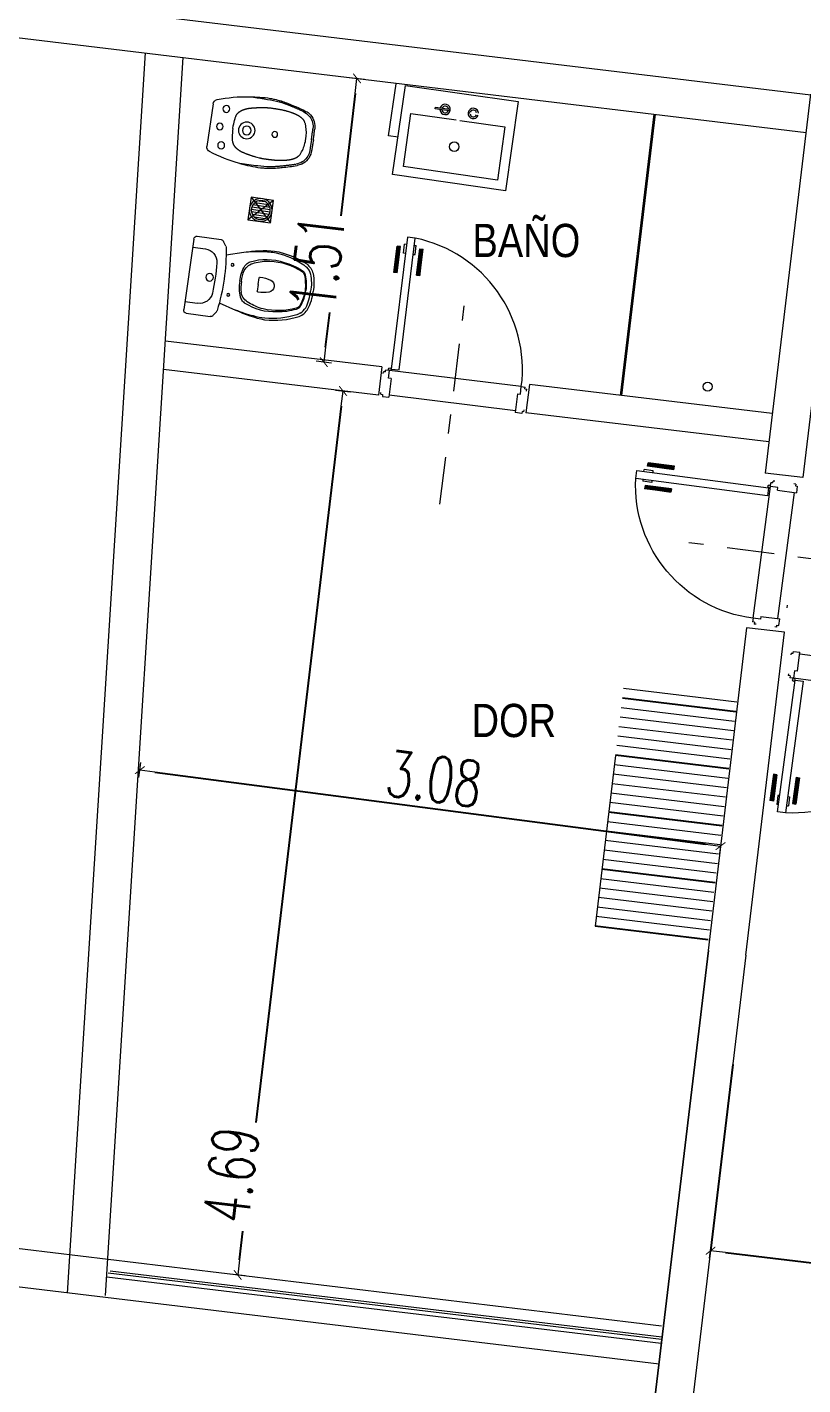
# Model space of a CAD drawing. Header units: millimetres. Extents: x 4525 to 9082, y 179 to 563.
# Drawn here: x 5282.94 to 5287.03, y 416.05 to 423.21 of the extents above; entities that cross this region are included whole.
import ezdxf

# ---------------------------------------------------------------- set-up
doc = ezdxf.new("R2010")
doc.units = ezdxf.units.MM
doc.header["$LTSCALE"] = 100
doc.linetypes.add('ACAD_ISO04W100', pattern=[30, 24, -3, 0, -3])
doc.linetypes.add('DASHDOT2', pattern=[0.5, 0.25, -0.125, 0, -0.125])
doc.layers.get('DEFPOINTS').update_dxf_attribs({"lineweight": 5})
for name, color, linetype, lineweight in [('000-Ejes', 251, 'ACAD_ISO04W100', 5), ('004-Carpinterias', 1, 'Continuous', 18), ('005-Sanitarios', 1, 'Continuous', 18), ('006-Cotas parciales', 7, 'Continuous', 5), ('A01-Barrido', 250, 'Continuous', 5), ('HATCH MUROS', 251, 'Continuous', 9), ('LINEA', 8, 'Continuous', 5), ('SANIT', 12, 'Continuous', 13), ('SANIT-INT', 11, 'Continuous', 5)]:
    doc.layers.add(name, color=color, linetype=linetype, lineweight=lineweight)
doc.styles.add('AREAL', font='ARIALN.TTF')
doc.styles.add('COTAS', font='ROMANS.shx', dxfattribs={"width": 0.7})
doc.dimstyles.new('COTA40', dxfattribs={"dimscale": 0.4, "dimtxt": 0.3, "dimasz": 0.2, "dimexe": 0, "dimexo": 0, "dimgap": 0.09, "dimtad": 1, "dimzin": 0, "dimdsep": 46, "dimtxsty": 'COTAS', "dimblk1": 'COTA_N', "dimblk2": 'COTA_N', "dimsah": 1, "dimcen": 0.1, "dimclrd": 1, "dimclre": 8, "dimclrt": 5, "dimaunit": 1, "dimadec": 3, "dimazin": 0, "dimtfac": 1, "dimtix": 1, "dimtmove": 2, "dimatfit": 3, "dimldrblk": 'COTA_N', "dimfxl": 0, "dimtolj": 1, "dimtzin": 0, "dimarcsym": 0})

# ---------------------------------------------------------------- blocks, each defined once
blk = doc.blocks.new('COTA_N')
for p, q in [((-1, 0), (0, 0)), ((0, 0.5), (0, -0.5))]:
    blk.add_line(p, q)
at = {"const_width": 0.065}
blk.add_lwpolyline([(0.141, 0.141), (0.283, 0.283), (0, 0), (-0.141, -0.141), (-0.283, -0.283)], dxfattribs=at)
blk = doc.blocks.new('*D674')
at = {"layer": '006-Cotas parciales', "color": 8, "lineweight": -2, "ltscale": 100}
for p, q in [((5286.6576, 417.7411), (5286.5411, 416.7604)), ((5290.6332, 417.2686), (5290.5166, 416.2879))]:
    blk.add_line(p, q, dxfattribs=at)
at = {"layer": '006-Cotas parciales', "color": 1, "lineweight": -2, "ltscale": 100}
blk.add_line((5286.6205, 416.751), (5290.4372, 416.2974), dxfattribs=at)
at = {"layer": 'DEFPOINTS', "color": 0, "ltscale": 100}
for p in [(5286.6576, 417.7411), (5290.6332, 417.2686), (5290.5166, 416.2879)]:
    blk.add_point(p, dxfattribs=at)
at = {"layer": '006-Cotas parciales', "color": 1, "lineweight": -2, "ltscale": 100, "xscale": 0.08000000000000002, "yscale": 0.08000000000000002, "zscale": 0.08000000000000002}
for p, rotation in [((5286.5411, 416.7604), 173.2225596454289), ((5290.5166, 416.2879), 353.2225596454289)]:
    blk.add_blockref('COTA_N', p, dxfattribs=dict(at, rotation=rotation))
at = {"layer": '006-Cotas parciales', "color": 5, "ltscale": 100, "insert": (5288.5473, 416.6791), "char_height": 0.12, "attachment_point": 5, "rotation": 353.22256, "style": 'COTAS'}
blk.add_mtext('\\A1;{\\H2x;4.00}', dxfattribs=at)
blk = doc.blocks.new('PUERTA 0.70 DURLOCK')
at = {"layer": '000-Ejes', "linetype": 'DASHDOT2', "ltscale": 0.01}
blk.add_line((0.38, -0.6465), (0.38, 0.4065), dxfattribs=at)
at = {"layer": '004-Carpinterias', "linetype": 'Continuous'}
for p, q in [((0.009, 0.6755), (-0.009, 0.6755)), ((-0.009, 0.5355), (-0.009, 0.6755)), ((0.009, 0.5355), (0.009, 0.6755)), ((0.039, 0.6905), (0.029, 0.6905)), ((0.029, 0.6425), (0.029, 0.6905)), ((0.081, 0.6905), (0.091, 0.6905)), ((0.091, 0.6425), (0.091, 0.6905)), ((0.111, 0.6755), (0.129, 0.6755)), ((0.111, 0.5355), (0.111, 0.6755)), ((0.129, 0.5355), (0.129, 0.6755)), ((0.039, 0.6425), (0.029, 0.6425)), ((0.081, 0.6425), (0.091, 0.6425)), ((0.009, 0.5355), (-0.009, 0.5355)), ((0.111, 0.5355), (0.129, 0.5355)), ((0.01, 0.01), (0, 0.01)), ((0, 0), (0, 0.01)), ((0.03, 0.02), (0.01, 0.02)), ((0.01, 0.01), (0.01, 0.02)), ((0.03, -0.02), (0.03, 0.02)), ((0.73, 0.02), (0.75, 0.02)), ((0.73, -0.02), (0.73, 0.02)), ((0.75, 0.01), (0.75, 0.02)), ((0.75, 0.01), (0.76, 0.01)), ((0.76, 0), (0.76, 0.01)), ((0.045, -0.02), (0.03, -0.02)), ((0.045, -0.02), (0.045, -0.12)), ((0.715, -0.02), (0.715, -0.12)), ((0.715, -0.02), (0.73, -0.02)), ((0, -0.11), (0, -0.1)), ((0, -0.11), (0.01, -0.11)), ((0.01, -0.11), (0.01, -0.12)), ((0.01, -0.12), (0.045, -0.12)), ((0.75, -0.12), (0.715, -0.12)), ((0.76, -0.11), (0.75, -0.11)), ((0.75, -0.11), (0.75, -0.12)), ((0.76, -0.11), (0.76, -0.1))]:
    blk.add_line(p, q, dxfattribs=at)
blk.add_lwpolyline([(0.039, 0.729), (0.039, 0.029), (0.081, 0.029), (0.081, 0.729)], close=True, dxfattribs=at)
at = {"layer": '004-Carpinterias', "ltscale": 0.01, "const_width": 0.02}
for points in [[(0, 0.5355), (0, 0.6755)], [(0.122, 0.5355), (0.12, 0.6755)]]:
    blk.add_lwpolyline(points, dxfattribs=at)
at = {"layer": 'A01-Barrido', "linetype": 'Continuous'}
for p, q in [((0.73, 0.02), (0.03, 0.02)), ((0.715, -0.11), (0.045, -0.11))]:
    blk.add_line(p, q, dxfattribs=at)
blk.add_circle((0.0315, 0.0275), 0.0075, dxfattribs=at)
blk.add_arc((0.0227, 0.0241), 0.7073, 359.66564, 85.27469, dxfattribs=at)
blk = doc.blocks.new('*D677')
at = {"layer": '006-Cotas parciales', "color": 1, "lineweight": -2, "ltscale": 100}
blk.add_line((5283.6156, 419.2823), (5286.5144, 418.9027), dxfattribs=at)
at = {"layer": 'DEFPOINTS', "color": 0, "ltscale": 100}
for p in [(5283.5362, 419.2927), (5286.5937, 418.8923), (5286.5937, 418.8923)]:
    blk.add_point(p, dxfattribs=at)
at = {"layer": '006-Cotas parciales', "color": 1, "lineweight": -2, "ltscale": 100, "xscale": 0.08000000000000002, "yscale": 0.08000000000000002, "zscale": 0.08000000000000002}
for p, rotation in [((5283.5362, 419.2927), 172.5393553440801), ((5286.5937, 418.8923), 352.5393553440801)]:
    blk.add_blockref('COTA_N', p, dxfattribs=dict(at, rotation=rotation))
at = {"layer": '006-Cotas parciales', "color": 5, "ltscale": 100, "insert": (5285.0852, 419.2472), "char_height": 0.12, "attachment_point": 5, "rotation": 352.53936, "style": 'COTAS'}
blk.add_mtext('\\A1;{\\H2x;3.08}', dxfattribs=at)
blk = doc.blocks.new('INOD-MONACO-AP-PLANTA-CON-DPTO')
at = {"layer": 'SANIT'}
for p, q in [((-0.1875, 0), (0.1875, 0)), ((-0.2045, -0.015), (-0.2045, -0.1421)), ((0.2045, -0.015), (0.2045, -0.1421)), ((-0.1745, -0.1717), (-0.1971, -0.1561)), ((-0.13, -0.1795), (-0.156, -0.2704)), ((0.127, -0.1798), (0.1519, -0.2704)), ((0.1745, -0.1717), (0.1971, -0.1561))]:
    blk.add_line(p, q, dxfattribs=at)
for points in [[(-0.002, -0.2704, 0.121524), (-0.0852, -0.2859, 0.060693)], [(-0.002, -0.2704, -0.121524), (0.0812, -0.2859, -0.060693)], [(-0.1035, -0.3001, 0.02892), (-0.1109, -0.31, 0.156998), (-0.1327, -0.4882, 0.072829), (-0.105, -0.5872, 0.204333), (-0.0837, -0.607, 0.080392), (-0.002, -0.6224)], [(0.0994, -0.3001, -0.02892), (0.1069, -0.31, -0.156998), (0.1287, -0.4882, -0.072829), (0.1009, -0.5872, -0.204333), (0.0796, -0.607, -0.080392), (-0.002, -0.6224)], [(-0.1242, -0.6086, 0.122968), (-0.0912, -0.6341, 0.092568), (-0.002, -0.6472, 0.093376)], [(0.1202, -0.6086, -0.122968), (0.0871, -0.6341, -0.092568), (-0.002, -0.6472, -0.093376)]]:
    blk.add_lwpolyline(points, format="xyb", dxfattribs=at)
for centre, radius, start, end in [((-0.1894, -0.0167), 0.0168, 83.45096, 131.91083), ((0.1894, -0.0167), 0.0168, 48.08917, 96.54904), ((-0.1875, -0.015), 0.017, 140.46963, 180), ((0.1875, -0.015), 0.017, 0, 39.53037), ((-0.1875, -0.1421), 0.017, 180, 235.49148), ((0.1875, -0.1421), 0.017, 304.50852, 0), ((-0.1648, -0.1577), 0.017, 235.49148, 261.45644), ((0, 0.9396), 1.1266, 261.45644, 278.54356), ((0.1648, -0.1577), 0.017, 278.54356, 304.50852), ((0.4075, -0.4211), 0.5833, 165.03562, 174.69818), ((-0.0609, -0.3362), 0.0558, 115.82936, 139.74917), ((0.0568, -0.3362), 0.0558, 40.25083, 64.17064), ((-0.4116, -0.4211), 0.5833, 5.30182, 14.96438), ((0.1074, -0.4152), 0.2847, 170.28909, 184.61099), ((-0.2488, -0.4064), 0.4224, 333.92895, 356.97887), ((-0.1114, -0.4152), 0.2847, 357.28845, 9.71091), ((0.2448, -0.4064), 0.4224, 184.30141, 206.07105), ((-0.0254, -0.5351), 0.1232, 207.5391, 216.66718), ((0.0214, -0.5351), 0.1232, 323.33282, 332.4609)]:
    blk.add_arc(centre, radius, start, end, dxfattribs=at)
at = {"layer": 'SANIT-INT'}
for p, q in [((-0.145, 0), (-0.145, -0.0672)), ((0.145, 0), (0.145, -0.0672)), ((0.0016, -0.368), (-0.0342, -0.3693)), ((0.0016, -0.368), (0.0374, -0.3693))]:
    blk.add_line(p, q, dxfattribs=at)
for points in [[(-0.156, -0.2704, 0.058031), (-0.1852, -0.4288, 0.099768), (-0.1416, -0.607, 0.155256), (-0.0961, -0.6466, 0.093906), (-0.002, -0.6605, 0.093906)], [(-0.0025, -0.2793, 0.08742), (-0.0604, -0.2861, 0.121524)], [(0.1519, -0.2704, -0.058031), (0.1811, -0.4288, -0.099768), (0.1376, -0.607, -0.155256), (0.092, -0.6466, -0.093906), (-0.002, -0.6605, -0.093906)], [(-0.0015, -0.2793, -0.08742), (0.0563, -0.2861, -0.121524)]]:
    blk.add_lwpolyline(points, format="xyb", dxfattribs=at)
for centre, radius in [((0, -0.11), 0.02), ((-0.0823, -0.2209), 0.00743), ((0.0782, -0.2209), 0.00743)]:
    blk.add_circle(centre, radius, dxfattribs=at)
for centre, radius, start, end in [((-0.075, -0.0672), 0.07, 180, 265.7397), ((0.075, -0.0672), 0.07, 274.2603, 0), ((0, 0.9396), 1.0796, 265.7397, 274.2603), ((-0.0358, -0.3585), 0.0764, 108.75085, 160.66582), ((0.0317, -0.3585), 0.0764, 19.33418, 71.24915), ((0.1616, -0.4484), 0.2932, 156.8405, 172.92028), ((-0.1657, -0.4484), 0.2932, 7.07972, 23.1595), ((0.2192, -0.4431), 0.3498, 174.95319, 203.97317), ((-0.034, -0.3743), 0.005, 91.97343, 179.82824), ((0.1519, -0.3748), 0.1909, 179.82824, 196.85929), ((-0.1487, -0.3748), 0.1909, 343.14071, 0.17176), ((0.0372, -0.3743), 0.005, 0.17176, 88.02657), ((-0.2232, -0.4431), 0.3498, 336.02683, 5.04681), ((-0.0195, -0.4268), 0.0118, 196.85929, 200.59082), ((0.0018, -0.4188), 0.0346, 200.59082, 269.64452), ((0.0014, -0.4188), 0.0346, 270.35548, 339.40918), ((0.0227, -0.4268), 0.0118, 339.40918, 343.14071), ((-0.0711, -0.5722), 0.0321, 203.97317, 250.16689), ((0.0045, -0.3624), 0.2552, 250.16689, 268.55187), ((-0.0086, -0.3624), 0.2552, 271.44813, 289.83311), ((0.0671, -0.5722), 0.0321, 289.83311, 336.02683)]:
    blk.add_arc(centre, radius, start, end, dxfattribs=at)
blk = doc.blocks.new('BIDE-MONACO-PLANTA')
at = {"layer": 'SANIT'}
blk.add_line((-0.1132, 0), (0.1132, 0), dxfattribs=at)
for points in [[(-0.1402, -0.4774), (-0.1411, -0.4749), (-0.1421, -0.4717), (-0.1431, -0.4685), (-0.1441, -0.4653), (-0.145, -0.4621), (-0.146, -0.4589), (-0.1469, -0.4557), (-0.1478, -0.4525), (-0.1487, -0.4493), (-0.1495, -0.446), (-0.1504, -0.4428), (-0.1513, -0.4396), (-0.1521, -0.4363), (-0.153, -0.4331), (-0.1538, -0.4298), (-0.1547, -0.4266), (-0.1555, -0.4233), (-0.1564, -0.4201), (-0.1572, -0.4168), (-0.158, -0.4136), (-0.1589, -0.4104), (-0.1597, -0.4071), (-0.1605, -0.4039), (-0.1613, -0.4007), (-0.1621, -0.3974), (-0.1629, -0.3942), (-0.1637, -0.391), (-0.1644, -0.3878), (-0.1651, -0.3846), (-0.1659, -0.3813), (-0.1666, -0.3781), (-0.1672, -0.3749), (-0.1679, -0.3717), (-0.1686, -0.3685), (-0.1692, -0.3653), (-0.1698, -0.362), (-0.1704, -0.3588), (-0.171, -0.3556), (-0.1715, -0.3524), (-0.172, -0.3493), (-0.1725, -0.3461), (-0.1729, -0.3438)], [(0.14, -0.4774), (0.1409, -0.475), (0.1419, -0.4718), (0.1429, -0.4686), (0.1439, -0.4654), (0.1448, -0.4622), (0.1458, -0.459), (0.1467, -0.4558), (0.1476, -0.4526), (0.1485, -0.4493), (0.1493, -0.4461), (0.1502, -0.4429), (0.1511, -0.4396), (0.1519, -0.4364), (0.1528, -0.4332), (0.1536, -0.4299), (0.1545, -0.4267), (0.1553, -0.4234), (0.1562, -0.4202), (0.157, -0.4169), (0.1579, -0.4137), (0.1587, -0.4104), (0.1595, -0.4072), (0.1603, -0.404), (0.1612, -0.4007), (0.1619, -0.3975), (0.1627, -0.3943), (0.1635, -0.3911), (0.1642, -0.3879), (0.165, -0.3846), (0.1657, -0.3814), (0.1664, -0.3782), (0.1671, -0.375), (0.1677, -0.3718), (0.1684, -0.3685), (0.169, -0.3653), (0.1696, -0.3621), (0.1702, -0.3589), (0.1708, -0.3557), (0.1714, -0.3525), (0.1719, -0.3493), (0.1724, -0.3461), (0.1727, -0.3438)], [(0.0001, -0.5406), (-0.044, -0.5396), (-0.0475, -0.5395), (-0.0509, -0.5394), (-0.0541, -0.5394), (-0.0568, -0.5393)], [(-0.0003, -0.5406), (0.0437, -0.5396), (0.0473, -0.5395), (0.0506, -0.5395), (0.0538, -0.5394), (0.0565, -0.5393)], [(-0.0003, -0.5406), (-0.0002, -0.5406)], [(0.0001, -0.5406), (0, -0.5406)]]:
    blk.add_lwpolyline(points, dxfattribs=at)
for centre, radius, start, end in [((-0.1132, -0.0267), 0.0267, 89.97464, 160.71917), ((0.6356, -0.2884), 0.8201, 160.74454, 172.72153), ((0.1132, -0.0267), 0.0267, 19.25546, 90), ((-0.6359, -0.2884), 0.8201, 7.27847, 19.25546), ((1.1865, -0.2275), 1.3649, 179.12043, 182.20966), ((-0.9851, -0.2242), 1.1634, 357.24238, 1.95876), ((1.1865, -0.2205), 1.3649, 182.50375, 185.18056), ((-1.1866, -0.22), 1.3649, 354.79408, 357.47089), ((-0.0223, -0.432), 0.1264, 201.05571, 217.12048), ((0.0221, -0.432), 0.1264, 322.85415, 338.91893), ((-0.058, -0.4545), 0.0844, 219.51901, 265.07285), ((-0.0504, -0.4083), 0.1311, 263.62645, 267.30394), ((0.0503, -0.4083), 0.1311, 272.6707, 276.34819), ((0.0578, -0.4545), 0.0844, 274.90179, 320.45563)]:
    blk.add_arc(centre, radius, start, end, dxfattribs=at)
at = {"layer": 'SANIT-INT'}
for points in [[(0.0001, -0.1217), (-0.0134, -0.1217), (-0.0247, -0.1223), (-0.0341, -0.1231), (-0.0418, -0.1238), (-0.0481, -0.1246), (-0.0533, -0.1254), (-0.0575, -0.1262), (-0.061, -0.127), (-0.064, -0.1277), (-0.0666, -0.1284), (-0.0689, -0.1291), (-0.0709, -0.1298), (-0.0726, -0.1305), (-0.0742, -0.1311), (-0.0756, -0.1318), (-0.0769, -0.1324), (-0.0781, -0.1331), (-0.0793, -0.1337), (-0.0804, -0.1344), (-0.0815, -0.135), (-0.0825, -0.1357), (-0.0835, -0.1363), (-0.0844, -0.137), (-0.0853, -0.1376), (-0.0861, -0.1383), (-0.087, -0.1389), (-0.0877, -0.1396), (-0.0885, -0.1402), (-0.0892, -0.1409), (-0.0899, -0.1415), (-0.0905, -0.1422), (-0.0912, -0.1428), (-0.0918, -0.1435), (-0.0925, -0.1442), (-0.0931, -0.1448), (-0.0938, -0.1456), (-0.0944, -0.1463), (-0.0951, -0.1471), (-0.0958, -0.148), (-0.0966, -0.1489), (-0.0974, -0.1499), (-0.0982, -0.151), (-0.099, -0.1522), (-0.0998, -0.1534), (-0.1007, -0.1546), (-0.1015, -0.1559), (-0.1023, -0.1571), (-0.1031, -0.1584), (-0.1039, -0.1597), (-0.1047, -0.161), (-0.1054, -0.1623), (-0.1061, -0.1636), (-0.1067, -0.1649), (-0.1074, -0.1662), (-0.108, -0.1675), (-0.1087, -0.1688), (-0.1093, -0.1701), (-0.1099, -0.1714), (-0.1105, -0.1727), (-0.111, -0.174), (-0.1116, -0.1753), (-0.1121, -0.1766), (-0.1127, -0.1779), (-0.1132, -0.1793), (-0.1137, -0.1806), (-0.1142, -0.1819), (-0.1147, -0.1832), (-0.1152, -0.1847), (-0.1157, -0.1862), (-0.1162, -0.1878), (-0.1167, -0.1895), (-0.1173, -0.1914), (-0.1178, -0.1934), (-0.1184, -0.1956), (-0.119, -0.1979), (-0.1196, -0.2003), (-0.1202, -0.2027), (-0.1208, -0.2053), (-0.1215, -0.2079), (-0.122, -0.2105), (-0.1226, -0.2131), (-0.1232, -0.2157), (-0.1237, -0.2183), (-0.1243, -0.2209), (-0.1248, -0.2235), (-0.1253, -0.2261), (-0.1258, -0.2287), (-0.1263, -0.2313), (-0.1268, -0.2339), (-0.1273, -0.2365), (-0.1277, -0.2391), (-0.1282, -0.2417), (-0.1286, -0.2443), (-0.129, -0.2469), (-0.1294, -0.2495), (-0.1298, -0.2521), (-0.1301, -0.2547), (-0.1305, -0.2572), (-0.1308, -0.2598), (-0.1309, -0.2609)], [(-0.0001, -0.1217), (0.0133, -0.1217), (0.0247, -0.1223), (0.0341, -0.1231), (0.0418, -0.1238), (0.0481, -0.1246), (0.0532, -0.1254), (0.0574, -0.1262), (0.0609, -0.127), (0.0639, -0.1277), (0.0666, -0.1285), (0.0689, -0.1292), (0.0708, -0.1298), (0.0726, -0.1305), (0.0741, -0.1312), (0.0755, -0.1318), (0.0768, -0.1325), (0.078, -0.1331), (0.0792, -0.1338), (0.0803, -0.1344), (0.0814, -0.1351), (0.0824, -0.1357), (0.0834, -0.1364), (0.0844, -0.137), (0.0852, -0.1377), (0.0861, -0.1383), (0.0869, -0.139), (0.0877, -0.1396), (0.0884, -0.1403), (0.0891, -0.1409), (0.0898, -0.1416), (0.0905, -0.1422), (0.0911, -0.1429), (0.0918, -0.1435), (0.0924, -0.1442), (0.0931, -0.1449), (0.0937, -0.1456), (0.0944, -0.1463), (0.0951, -0.1472), (0.0958, -0.148), (0.0965, -0.149), (0.0973, -0.15), (0.0981, -0.1511), (0.0989, -0.1522), (0.0998, -0.1534), (0.1006, -0.1546), (0.1014, -0.1559), (0.1023, -0.1572), (0.1031, -0.1585), (0.1038, -0.1598), (0.1046, -0.1611), (0.1053, -0.1624), (0.106, -0.1637), (0.1067, -0.165), (0.1073, -0.1663), (0.108, -0.1676), (0.1086, -0.1689), (0.1092, -0.1702), (0.1098, -0.1715), (0.1104, -0.1728), (0.111, -0.1741), (0.1115, -0.1754), (0.1121, -0.1767), (0.1126, -0.178), (0.1131, -0.1793), (0.1136, -0.1806), (0.1141, -0.1819), (0.1146, -0.1833), (0.1151, -0.1847), (0.1156, -0.1862), (0.1161, -0.1878), (0.1166, -0.1896), (0.1172, -0.1914), (0.1177, -0.1935), (0.1183, -0.1956), (0.1189, -0.1979), (0.1195, -0.2003), (0.1201, -0.2028), (0.1208, -0.2053), (0.1214, -0.2079), (0.122, -0.2105), (0.1225, -0.2131), (0.1231, -0.2157), (0.1236, -0.2183), (0.1242, -0.2209), (0.1247, -0.2235), (0.1252, -0.2261), (0.1257, -0.2287), (0.1262, -0.2313), (0.1267, -0.2339), (0.1272, -0.2365), (0.1276, -0.2391), (0.1281, -0.2417), (0.1285, -0.2443), (0.1289, -0.2469), (0.1293, -0.2495), (0.1297, -0.2521), (0.13, -0.2547), (0.1303, -0.2573), (0.1306, -0.2599), (0.1308, -0.261)], [(-0.1301, -0.2549), (-0.1336, -0.2811), (-0.1337, -0.2824), (-0.1338, -0.2838), (-0.134, -0.2853), (-0.1341, -0.2869), (-0.1342, -0.2887), (-0.1343, -0.2906), (-0.1345, -0.2927), (-0.1346, -0.295), (-0.1347, -0.2973), (-0.1348, -0.2998), (-0.1349, -0.3023), (-0.135, -0.3049), (-0.135, -0.3075), (-0.135, -0.3101), (-0.135, -0.3127), (-0.135, -0.3153), (-0.135, -0.3179), (-0.1349, -0.3205), (-0.1349, -0.3231), (-0.1348, -0.3257), (-0.1348, -0.3283), (-0.1347, -0.3309), (-0.1347, -0.3335), (-0.1346, -0.3361), (-0.1346, -0.3387), (-0.1346, -0.3413), (-0.1345, -0.3439), (-0.1344, -0.3465), (-0.1344, -0.3491), (-0.1343, -0.3517), (-0.1342, -0.3543), (-0.1342, -0.3569), (-0.134, -0.3595), (-0.1339, -0.3621), (-0.1338, -0.3647), (-0.1336, -0.3673), (-0.1335, -0.3699), (-0.1332, -0.3725), (-0.133, -0.3751), (-0.1328, -0.3777), (-0.1325, -0.3803), (-0.1322, -0.3829), (-0.1319, -0.3855), (-0.1315, -0.3881), (-0.1312, -0.3907), (-0.1308, -0.3933), (-0.1305, -0.3959), (-0.1301, -0.3985), (-0.1296, -0.4011), (-0.1292, -0.4037), (-0.1288, -0.4063), (-0.1283, -0.4089), (-0.1278, -0.4115), (-0.1273, -0.4141), (-0.1268, -0.4167), (-0.1262, -0.4192), (-0.1257, -0.4217), (-0.1252, -0.4241), (-0.1246, -0.4264), (-0.1241, -0.4286), (-0.1236, -0.4306), (-0.1231, -0.4325), (-0.1227, -0.4342), (-0.1222, -0.4358), (-0.1218, -0.4373), (-0.1214, -0.4388), (-0.121, -0.4401), (-0.1205, -0.4414), (-0.1201, -0.4428), (-0.1197, -0.4441), (-0.1192, -0.4454), (-0.1188, -0.4467), (-0.1183, -0.448), (-0.1178, -0.4493), (-0.1173, -0.4506), (-0.1167, -0.4519), (-0.1162, -0.4532), (-0.1156, -0.4545), (-0.1151, -0.4558), (-0.1145, -0.4571), (-0.1139, -0.4584), (-0.1132, -0.4597), (-0.1126, -0.461), (-0.1119, -0.4623), (-0.1112, -0.4636), (-0.1105, -0.4649), (-0.1098, -0.4662), (-0.109, -0.4675), (-0.1082, -0.4688), (-0.1074, -0.4701), (-0.1065, -0.4714), (-0.1057, -0.4727), (-0.1047, -0.474), (-0.1038, -0.4753), (-0.1028, -0.4766), (-0.1017, -0.4779), (-0.1006, -0.4792), (-0.0994, -0.4805), (-0.0981, -0.4818), (-0.0967, -0.4831), (-0.0953, -0.4844), (-0.0937, -0.4857), (-0.092, -0.487), (-0.0901, -0.4883), (-0.0879, -0.4897), (-0.0853, -0.4911), (-0.0824, -0.4926), (-0.079, -0.4941), (-0.075, -0.4957), (-0.0705, -0.4973), (-0.0651, -0.499), (-0.0637, -0.4994)], [(0.13, -0.2549), (0.1334, -0.2812), (0.1336, -0.2825), (0.1337, -0.2839), (0.1338, -0.2854), (0.134, -0.287), (0.1341, -0.2887), (0.1342, -0.2907), (0.1343, -0.2928), (0.1345, -0.295), (0.1346, -0.2974), (0.1347, -0.2999), (0.1348, -0.3024), (0.1348, -0.305), (0.1349, -0.3076), (0.1349, -0.3102), (0.1349, -0.3128), (0.1349, -0.3154), (0.1348, -0.318), (0.1348, -0.3206), (0.1348, -0.3232), (0.1347, -0.3258), (0.1346, -0.3284), (0.1346, -0.331), (0.1345, -0.3336), (0.1345, -0.3362), (0.1344, -0.3388), (0.1344, -0.3414), (0.1343, -0.344), (0.1343, -0.3466), (0.1342, -0.3492), (0.1342, -0.3518), (0.1341, -0.3544), (0.134, -0.357), (0.1339, -0.3596), (0.1338, -0.3622), (0.1336, -0.3648), (0.1335, -0.3674), (0.1333, -0.37), (0.1331, -0.3726), (0.1329, -0.3752), (0.1326, -0.3778), (0.1323, -0.3804), (0.132, -0.383), (0.1317, -0.3856), (0.1314, -0.3882), (0.131, -0.3908), (0.1307, -0.3934), (0.1303, -0.396), (0.1299, -0.3986), (0.1295, -0.4012), (0.129, -0.4038), (0.1286, -0.4064), (0.1281, -0.409), (0.1276, -0.4116), (0.1271, -0.4142), (0.1266, -0.4168), (0.1261, -0.4193), (0.1255, -0.4218), (0.125, -0.4242), (0.1244, -0.4265), (0.1239, -0.4286), (0.1234, -0.4307), (0.1229, -0.4325), (0.1225, -0.4343), (0.1221, -0.4359), (0.1216, -0.4374), (0.1212, -0.4388), (0.1208, -0.4402), (0.1204, -0.4415), (0.1199, -0.4428), (0.1195, -0.4441), (0.119, -0.4454), (0.1186, -0.4467), (0.1181, -0.448), (0.1176, -0.4493), (0.1171, -0.4506), (0.1165, -0.4519), (0.116, -0.4532), (0.1154, -0.4545), (0.1149, -0.4558), (0.1143, -0.4571), (0.1136, -0.4584), (0.113, -0.4597), (0.1124, -0.461), (0.1117, -0.4623), (0.111, -0.4636), (0.1103, -0.4649), (0.1095, -0.4662), (0.1088, -0.4675), (0.108, -0.4688), (0.1072, -0.4701), (0.1063, -0.4714), (0.1054, -0.4727), (0.1045, -0.474), (0.1036, -0.4753), (0.1025, -0.4766), (0.1015, -0.4779), (0.1004, -0.4792), (0.0992, -0.4805), (0.0979, -0.4818), (0.0965, -0.4831), (0.0951, -0.4844), (0.0935, -0.4857), (0.0918, -0.487), (0.0899, -0.4884), (0.0877, -0.4897), (0.0851, -0.4911), (0.0822, -0.4926), (0.0788, -0.4941), (0.0748, -0.4957), (0.0703, -0.4974), (0.0649, -0.4991), (0.0635, -0.4994)], [(-0.0001, -0.55), (-0.0082, -0.5498), (-0.0153, -0.5496), (-0.0216, -0.5495), (-0.0271, -0.5493), (-0.032, -0.5492), (-0.0364, -0.5491), (-0.0404, -0.549), (-0.0442, -0.549), (-0.0477, -0.5489), (-0.0511, -0.5488), (-0.0543, -0.5487), (-0.057, -0.5486)], [(-0.0001, -0.55), (0.0079, -0.5498), (0.0151, -0.5496), (0.0213, -0.5495), (0.0268, -0.5494), (0.0318, -0.5493), (0.0362, -0.5492), (0.0402, -0.5491), (0.0439, -0.549), (0.0475, -0.5489), (0.0509, -0.5488), (0.0541, -0.5487), (0.0568, -0.5487)]]:
    blk.add_lwpolyline(points, dxfattribs=at)
for centre, radius in [((-0.097, -0.0731), 0.0182), ((0.0001, -0.0524), 0.0172), ((0.097, -0.0732), 0.0182), ((-0.0001, -0.1953), 0.0437), ((-0.0001, -0.1953), 0.0229), ((0, -0.3443), 0.0151)]:
    blk.add_circle(centre, radius, dxfattribs=at)
for centre, radius, start, end in [((-0.0545, -0.4593), 0.0941, 195.06628, 210.97635), ((-0.0001, -0.2766), 0.2317, 253.69484, 269.95961), ((-0.0001, -0.2766), 0.2317, 270.01502, 286.27979), ((-0.0182, -0.426), 0.1736, 331.87077, 340.547), ((-0.058, -0.4545), 0.0938, 214.58767, 265.07285), ((-0.0504, -0.4083), 0.1405, 263.62645, 267.30394), ((0.0503, -0.4083), 0.1405, 272.6707, 276.34819), ((0.0578, -0.4545), 0.0938, 274.90179, 325.38697)]:
    blk.add_arc(centre, radius, start, end, dxfattribs=at)
for points in [[(-0.1779, -0.1845), (-0.1845, -0.2946), (-0.1831, -0.3164), (-0.179, -0.3521), (-0.1734, -0.3814), (-0.1672, -0.4074), (-0.1571, -0.4464), (-0.1458, -0.4838)], [(0.1777, -0.1845), (0.1842, -0.2946), (0.1829, -0.3164), (0.1788, -0.3521), (0.1732, -0.3814), (0.167, -0.4074), (0.1568, -0.4464), (0.1455, -0.4838)]]:
    blk.add_spline(points, degree=3, dxfattribs=at)
blk = doc.blocks.new('REJILLA')
at = {"layer": 'SANIT-INT', "linetype": 'Continuous'}
for p, q in [((-0.06, -0.06), (-0.06, 0.06)), ((-0.06, 0.06), (0.06, 0.06)), ((-0.06, -0.06), (0.06, 0.06)), ((-0.06, 0.06), (0.06, -0.06)), ((-0.0474, 0.0158), (-0.0474, -0.0158)), ((-0.0349, 0.0358), (-0.0349, -0.0358)), ((-0.0224, 0.0447), (-0.0224, -0.0447)), ((-0.0099, 0.049), (-0.0099, -0.049)), ((0.0026, 0.0499), (0.0026, -0.0499)), ((0.0151, 0.0477), (0.0151, -0.0477)), ((0.0276, 0.0417), (0.0276, -0.0417)), ((0.0401, 0.0299), (0.0401, -0.0299)), ((0.06, 0.06), (0.06, -0.06)), ((0.06, -0.06), (-0.06, -0.06))]:
    blk.add_line(p, q, dxfattribs=at)
for radius in [0.06, 0.05]:
    blk.add_circle((0, 0), radius, dxfattribs=at)
blk = doc.blocks.new('*D678')
at = {"layer": '006-Cotas parciales', "color": 1, "lineweight": -2, "ltscale": 100}
for p, q in [((5284.67, 422.8577), (5284.5948, 422.2128)), ((5284.5143, 421.5212), (5284.5356, 421.7042))]:
    blk.add_line(p, q, dxfattribs=at)
at = {"layer": 'DEFPOINTS', "color": 0, "ltscale": 100}
for p in [(5284.6792, 422.9372), (5284.505, 421.4418), (5284.505, 421.4418)]:
    blk.add_point(p, dxfattribs=at)
at = {"layer": '006-Cotas parciales', "color": 1, "lineweight": -2, "ltscale": 100, "xscale": 0.08000000000000002, "yscale": 0.08000000000000002, "zscale": 0.08000000000000002}
for p, rotation in [((5284.6792, 422.9372), 83.35516418460516), ((5284.505, 421.4418), 263.3551641846052)]:
    blk.add_blockref('COTA_N', p, dxfattribs=dict(at, rotation=rotation))
at = {"layer": '006-Cotas parciales', "color": 5, "ltscale": 100, "insert": (5284.4699, 421.9696), "char_height": 0.12, "attachment_point": 5, "rotation": 83.35516, "style": 'COTAS'}
blk.add_mtext('\\A1;{\\H2x;1.51}', dxfattribs=at)
blk = doc.blocks.new('*D679')
at = {"layer": '006-Cotas parciales', "color": 1, "lineweight": -2, "ltscale": 100}
for p, q in [((5284.5966, 421.2103), (5284.1467, 417.4353)), ((5284.0606, 416.7125), (5284.0786, 416.8633))]:
    blk.add_line(p, q, dxfattribs=at)
at = {"layer": 'DEFPOINTS', "color": 0, "ltscale": 100}
for p in [(5284.6061, 421.2897), (5284.0511, 416.633), (5284.0511, 416.633)]:
    blk.add_point(p, dxfattribs=at)
at = {"layer": '006-Cotas parciales', "color": 1, "lineweight": -2, "ltscale": 100, "xscale": 0.08000000000000002, "yscale": 0.08000000000000002, "zscale": 0.08000000000000002}
for p, rotation in [((5284.6061, 421.2897), 83.2039768528666), ((5284.0511, 416.633), 263.2039768528666)]:
    blk.add_blockref('COTA_N', p, dxfattribs=dict(at, rotation=rotation))
at = {"layer": '006-Cotas parciales', "color": 5, "ltscale": 100, "insert": (5284.016, 417.1608), "char_height": 0.12, "attachment_point": 5, "rotation": 83.20398, "style": 'COTAS'}
blk.add_mtext('\\A1;{\\H2x;4.69}', dxfattribs=at)

msp = doc.modelspace()

# ---------------------------------------------------------------- linework, layer by layer
at = {"layer": 'HATCH MUROS', "color": 0, "ltscale": 100}
for p, q in [((5280.2641, 423.6703), (5287.0686, 422.8507)), ((5280.2404, 423.4717), (5287.0449, 422.6525)), ((5283.1557, 416.5367), (5283.5657, 423.0714)), ((5283.3553, 416.5242), (5283.7646, 423.0474)), ((5287.0669, 422.8541), (5286.8284, 420.8571)), ((5287.2655, 422.8303), (5287.027, 420.8334)), ((5286.2424, 422.7491), (5286.0653, 421.2666)), ((5286.2486, 422.7484), (5286.0715, 421.2659)), ((5286.2486, 422.7484), (5286.0715, 421.2659)), ((5286.2486, 422.7484), (5286.0715, 421.2659)), ((5286.2486, 422.7484), (5286.0715, 421.2659)), ((5284.8098, 421.4166), (5283.6708, 421.5526)), ((5284.792, 421.2676), (5283.6614, 421.4027)), ((5284.8098, 421.4166), (5284.792, 421.2676)), ((5285.587, 421.3237), (5285.5692, 421.1748)), ((5286.8659, 421.171), (5285.587, 421.3237)), ((5286.8481, 421.022), (5285.5692, 421.1748)), ((5287.027, 420.8334), (5286.8284, 420.8571)), ((5286.7311, 420.0426), (5286.528, 418.3419)), ((5286.9297, 420.0189), (5286.7311, 420.0426)), ((5286.7266, 418.3182), (5286.9297, 420.0189)), ((5286.528, 418.3419), (5285.97, 413.6705)), ((5285.9721, 413.6703), (5286.53, 418.3416)), ((5286.53, 418.3416), (5285.9721, 413.6705)), ((5286.7266, 418.3182), (5286.3465, 415.1362)), ((5280.2641, 417.0892), (5286.2825, 416.3643)), ((5280.2404, 416.8906), (5286.27, 416.1647))]:
    msp.add_line(p, q, dxfattribs=at)
at = {"layer": 'HATCH MUROS', "color": 6, "ltscale": 100}
for p, q in [((5286.945, 420.1473), (5286.9467, 420.1609)), ((5285.9721, 413.6703), (5286.53, 418.3416))]:
    msp.add_line(p, q, dxfattribs=at)
at = {"layer": 'HATCH MUROS', "ltscale": 100}
for p, q in [((5286.0767, 419.6721), (5286.6734, 419.6003)), ((5286.077, 419.6745), (5286.6737, 419.6027)), ((5286.0777, 419.672), (5286.6734, 419.6003)), ((5286.083, 419.7241), (5286.6797, 419.6523)), ((5286.0707, 419.6224), (5286.6674, 419.5506)), ((5286.0588, 419.5232), (5286.6555, 419.4513)), ((5286.0648, 419.5728), (5286.6614, 419.501)), ((5286.0528, 419.4735), (5286.6495, 419.4017)), ((5286.0468, 419.4239), (5286.6435, 419.3521)), ((5286.0405, 419.3698), (5285.9331, 418.471)), ((5286.0346, 419.3222), (5286.6313, 419.2504)), ((5286.0406, 419.3718), (5286.6373, 419.3)), ((5286.0409, 419.3742), (5286.6375, 419.3024)), ((5286.0416, 419.3717), (5286.6373, 419.3)), ((5286.0286, 419.2726), (5286.6253, 419.2007)), ((5286.0167, 419.1733), (5286.6133, 419.1014)), ((5286.0227, 419.2229), (5286.6193, 419.1511)), ((5286.0107, 419.1236), (5286.6074, 419.0518)), ((5285.9985, 419.0219), (5286.5951, 418.9501)), ((5286.0044, 419.0716), (5286.6011, 418.9998)), ((5286.0047, 419.074), (5286.6014, 419.0022)), ((5286.0054, 419.0715), (5286.6011, 418.9998)), ((5285.9925, 418.9723), (5286.5892, 418.9005)), ((5285.9865, 418.9227), (5286.5832, 418.8508)), ((5285.9746, 418.8234), (5286.5712, 418.7515)), ((5285.9805, 418.873), (5286.5772, 418.8012)), ((5285.9683, 418.7713), (5286.565, 418.6995)), ((5285.9686, 418.7737), (5286.5653, 418.7019)), ((5285.9693, 418.7712), (5286.565, 418.6995)), ((5285.9563, 418.672), (5286.553, 418.6002)), ((5285.9623, 418.7217), (5286.559, 418.6499)), ((5285.9504, 418.6224), (5286.547, 418.5506)), ((5285.9384, 418.5231), (5286.5351, 418.4513)), ((5285.9444, 418.5728), (5286.5411, 418.5009)), ((5285.9324, 418.4735), (5286.5291, 418.4017)), ((5285.9331, 418.471), (5286.5288, 418.3992))]:
    msp.add_line(p, q, dxfattribs=at)
at = {"layer": 'HATCH MUROS', "color": 3, "ltscale": 100}
for p, q in [((5286.2808, 416.2725), (5283.3614, 416.6212)), ((5286.2833, 416.2936), (5283.3691, 416.6417)), ((5286.2847, 416.305), (5283.3794, 416.652))]:
    msp.add_line(p, q, dxfattribs=at)
at = {"layer": 'HATCH MUROS', "color": 0, "ltscale": 100}
msp.add_circle((5286.5258, 421.3129), 0.0237, dxfattribs=at)
at = {"layer": 'SANIT', "ltscale": 0.01, "extrusion": (-0.009276, 0.001329, 0.999956)}
for p, q in [((5285.0908, 422.7759, -0.0001), (5285.0922, 422.7858, -0.0001)), ((5285.1651, 422.7652, -0.0001), (5285.0908, 422.7759, -0.0001)), ((5285.0922, 422.7858, -0.0001), (5285.1665, 422.7751, -0.0001)), ((5285.1665, 422.7751, -0.0001), (5285.1651, 422.7652, -0.0001)), ((5285.2704, 422.7602, -0.0001), (5285.269, 422.7503, -0.0001))]:
    msp.add_line(p, q, dxfattribs=at)
at = {"layer": 'SANIT', "ltscale": 0.01}
msp.add_lwpolyline([(5284.9344, 422.9003), (5285.5283, 422.8152), (5285.461, 422.345), (5284.867, 422.4301)], close=True, dxfattribs=at)
at = {"layer": 'SANIT-INT'}
for points in [[(5284.8954, 422.6279), (5284.8459, 422.6349), (5284.8849, 422.9074)], [(5285.2211, 422.7158), (5285.4587, 422.6818), (5285.4185, 422.4016), (5284.9236, 422.4725), (5284.9637, 422.7527), (5285.2013, 422.7186)]]:
    msp.add_lwpolyline(points, dxfattribs=at)
at = {"layer": 'SANIT-INT', "extrusion": (-0.009276, 0.001329, 0.999956)}
msp.add_circle((5284.9638, 422.6419, -48.4645), 0.025, dxfattribs=at)
for centre, radius, start, end in [((5284.9161, 422.8381, -48.4639), 0.0275, 182.32346, 161.3721), ((5284.9161, 422.8381, -48.4639), 0.0175, 188.44933, 335.24623), ((5284.9161, 422.8381, -48.4639), 0.0175, 8.44933, 155.24623), ((5285.0646, 422.8169, -48.4653), 0.0275, 2.32346, 341.3721), ((5285.0646, 422.8169, -48.4653), 0.0175, 188.44933, 335.24623), ((5285.0646, 422.8169, -48.4653), 0.0175, 8.44933, 155.24623)]:
    msp.add_arc(centre, radius, start, end, dxfattribs=at)

# ---------------------------------------------------------------- block references
at = {"layer": '004-Carpinterias', "ltscale": 0.01, "extrusion": (-7.27772e-18, 1.04258e-18, -1), "zscale": -1, "rotation": 278.1525750584713}
msp.add_blockref('INOD-MONACO-AP-PLANTA-CON-DPTO', (-5283.7943, 421.905), dxfattribs=at)
at = {"layer": '004-Carpinterias', "rotation": 353.0273015976584}
msp.add_blockref('PUERTA 0.70 DURLOCK', (5284.8177, 421.3818), dxfattribs=at)
at = {"layer": '004-Carpinterias', "xscale": -1}
for p, rotation in [((5286.8803, 420.8141), 82.45999052381705), ((5286.9514, 419.8004), 172.4599905238154)]:
    msp.add_blockref('PUERTA 0.70 DURLOCK', p, dxfattribs=dict(at, rotation=rotation))
at = {"layer": '005-Sanitarios', "extrusion": (-7.27772e-18, 1.04258e-18, -1), "zscale": -1, "rotation": 278.1525750584713}
msp.add_blockref('REJILLA', (-5284.1727, 422.2433), dxfattribs=at)
at = {"layer": 'LINEA', "ltscale": 0.01, "extrusion": (-7.27772e-18, 1.04258e-18, -1), "zscale": -1, "rotation": 278.1525750584713}
msp.add_blockref('BIDE-MONACO-PLANTA', (-5283.9055, 422.6906), dxfattribs=at)

# ---------------------------------------------------------------- texts
at = {"style": 'AREAL'}
for s, p in [('BAÑO', (5285.2874, 421.9956, -0.77)), ('DOR', (5285.2827, 419.4667, -2.6886))]:
    msp.add_text(s, height=0.17496, dxfattribs=at).set_placement(p)

# ---------------------------------------------------------------- dimensions: what is measured, and where the dimension line sits
at = {"layer": '006-Cotas parciales', "color": 4, "ltscale": 100}
for base, p1, p2, angle, picture, middle in [((5284.505, 421.4418), (5284.6792, 422.9372), (5284.505, 421.4418), 263.35516, '*D678', (5284.4699, 421.9696)), ((5284.0511, 416.633), (5284.6061, 421.2897), (5284.0511, 416.633), 263.20398, '*D679', (5284.016, 417.1608))]:
    dim = msp.add_linear_dim(base=base, p1=p1, p2=p2, angle=angle, text='{\\H2x;<>}', dimstyle='COTA40', dxfattribs=at)
    dim.commit()
    dim.dimension.update_dxf_attribs({"geometry": picture, "text_midpoint": middle, "dimtype": 161})
dim = msp.add_aligned_dim(p1=(5283.5362, 419.2927), p2=(5286.5937, 418.8923), distance=0, text='{\\H2x;<>}', dimstyle='COTA40', dxfattribs=at)
dim.commit()
dim.dimension.update_dxf_attribs({"geometry": '*D677', "text_midpoint": (5285.0852, 419.2472)})
at = {"layer": '006-Cotas parciales', "ltscale": 100}
dim = msp.add_aligned_dim(p1=(5286.6576, 417.7411), p2=(5290.6332, 417.2686), distance=-0.9876, text='{\\H2x;<>}', dimstyle='COTA40', dxfattribs=at)
dim.commit()
dim.dimension.update_dxf_attribs({"geometry": '*D674', "text_midpoint": (5288.5473, 416.6791)})

doc.saveas('drawing.dxf')
